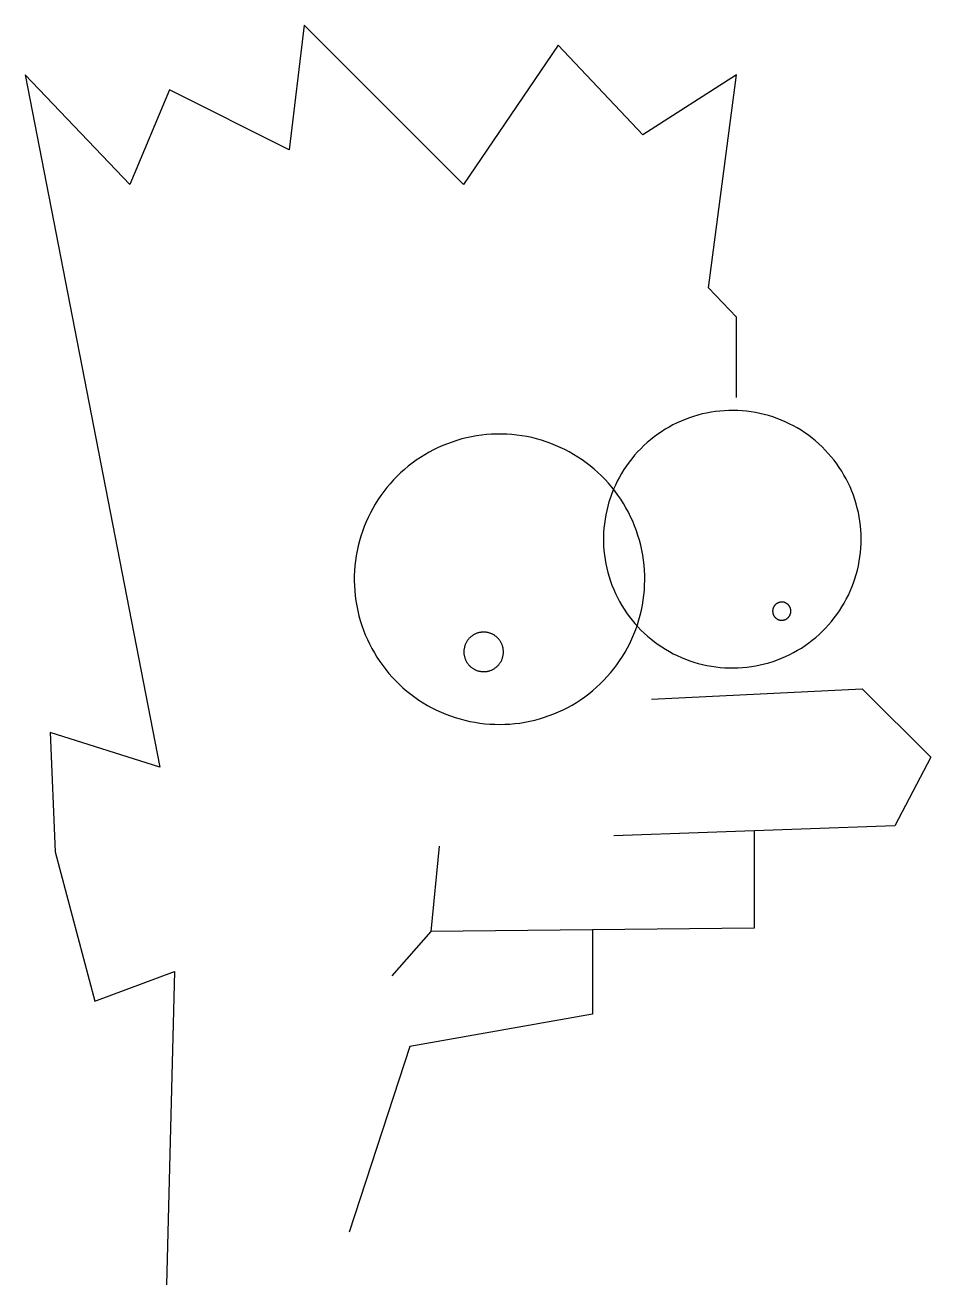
# Model space of a CAD drawing. Header units: millimetres. Extents: x -40 to 65, y -87 to 60.
import ezdxf

# ---------------------------------------------------------------- set-up
doc = ezdxf.new("R2010")
doc.units = ezdxf.units.MM
doc.header["$MEASUREMENT"] = 0
doc.layers.add('Default', color=7, linetype='Continuous')

msp = doc.modelspace()

# ---------------------------------------------------------------- linework, layer by layer
at = {"layer": 'Default'}
for points in [[(42.61, 16.6), (42.61, 25.96), (39.34, 29.38), (42.61, 54.11), (31.73, 47.16), (21.89, 57.58), (10.88, 41.37), (-7.64, 59.9), (-9.38, 45.42), (-23.28, 52.37), (-27.91, 41.37), (-40.07, 54.11), (-24.43, -26.37), (-37.17, -22.32), (-36.59, -36.21), (-31.96, -53.58), (-22.7, -50.11), (-23.63, -86.55)], [(28.31, 5.94), (28.12, 5.46), (27.94, 4.97), (27.78, 4.47), (27.64, 3.97), (27.52, 3.47), (27.41, 2.96), (27.32, 2.45), (27.25, 1.93), (27.2, 1.42), (27.16, 0.9), (27.14, 0.38), (27.15, -0.14), (27.16, -0.66), (27.2, -1.18), (27.26, -1.7), (27.33, -2.21), (27.42, -2.72), (27.53, -3.23), (27.65, -3.74), (27.8, -4.24), (27.96, -4.73), (28.13, -5.22), (28.33, -5.7), (28.54, -6.18), (28.77, -6.64), (29.01, -7.1), (29.27, -7.55), (29.54, -7.99), (29.83, -8.43), (30.14, -8.85), (30.46, -9.26), (30.79, -9.66), (31.14, -10.04), (31.5, -10.42), (31.87, -10.78), (32.25, -11.13), (32.65, -11.46), (33.06, -11.79), (33.48, -12.09), (33.91, -12.39), (34.35, -12.66), (34.8, -12.92), (35.25, -13.17), (35.72, -13.4), (36.19, -13.61), (36.67, -13.81), (37.16, -13.99), (37.66, -14.16), (38.15, -14.3), (38.66, -14.43), (39.17, -14.54), (39.68, -14.64), (40.19, -14.71), (40.71, -14.77), (41.23, -14.81), (41.74, -14.83), (42.26, -14.83), (42.78, -14.82), (43.3, -14.79), (43.82, -14.74), (44.34, -14.67), (44.85, -14.58), (45.36, -14.48), (45.86, -14.36), (46.36, -14.22), (46.86, -14.06), (47.35, -13.89), (47.83, -13.7), (48.31, -13.49), (48.78, -13.27), (49.24, -13.03), (49.69, -12.78), (50.14, -12.51), (50.57, -12.22), (50.99, -11.92), (51.41, -11.6), (51.81, -11.27), (52.2, -10.93), (52.58, -10.57), (52.94, -10.2), (53.3, -9.82), (53.63, -9.43), (53.96, -9.02), (54.27, -8.61), (54.57, -8.18), (54.85, -7.74), (55.11, -7.29), (55.36, -6.84), (55.6, -6.38), (55.82, -5.9), (56.02, -5.42), (56.2, -4.94), (56.37, -4.45), (56.52, -3.95), (56.65, -3.45), (56.77, -2.94), (56.87, -2.43), (56.95, -1.92), (57.01, -1.4), (57.05, -0.88), (57.08, -0.36), (57.09, 0.16), (57.08, 0.68), (57.05, 1.19), (57, 1.71), (56.94, 2.23), (56.86, 2.74), (56.76, 3.25), (56.64, 3.76), (56.51, 4.26), (56.36, 4.76), (56.19, 5.25), (56, 5.73), (55.8, 6.21), (55.58, 6.68), (55.35, 7.15), (55.09, 7.6), (54.83, 8.05), (54.54, 8.48), (54.25, 8.91), (53.94, 9.33), (53.61, 9.73), (53.27, 10.12), (52.92, 10.51), (52.55, 10.87), (52.17, 11.23), (51.78, 11.57), (51.38, 11.9), (50.96, 12.22), (50.54, 12.52), (50.1, 12.8), (49.66, 13.07), (49.21, 13.32), (48.74, 13.56), (48.27, 13.78), (47.8, 13.99), (47.31, 14.18), (46.82, 14.35), (46.33, 14.51), (45.83, 14.64), (45.32, 14.76), (44.81, 14.86), (44.3, 14.95), (43.78, 15.02), (43.26, 15.07), (42.75, 15.1), (42.23, 15.11), (41.71, 15.1), (41.19, 15.08), (40.67, 15.04), (40.15, 14.98), (39.64, 14.9), (39.13, 14.81), (38.62, 14.7), (38.12, 14.57), (37.62, 14.42), (37.13, 14.25), (36.64, 14.07), (36.16, 13.87), (35.69, 13.66), (35.22, 13.43), (34.76, 13.18), (34.31, 12.92), (33.88, 12.64), (33.45, 12.34), (33.03, 12.04), (32.62, 11.71), (32.22, 11.38), (31.84, 11.03), (31.47, 10.66), (31.11, 10.29), (30.76, 9.9), (30.43, 9.5), (30.11, 9.09), (29.81, 8.67), (29.52, 8.24), (29.25, 7.79), (28.99, 7.34), (28.75, 6.88), (28.52, 6.41), (28.31, 5.94)], [(6.37, 9.96), (5.88, 9.65), (5.39, 9.32), (4.92, 8.98), (4.45, 8.62), (4, 8.24), (3.57, 7.85), (3.15, 7.45), (2.74, 7.03), (2.34, 6.59), (1.97, 6.14), (1.6, 5.68), (1.26, 5.21), (0.93, 4.72), (0.62, 4.23), (0.32, 3.72), (0.05, 3.21), (-0.21, 2.68), (-0.45, 2.15), (-0.67, 1.6), (-0.88, 1.05), (-1.06, 0.5), (-1.23, -0.06), (-1.37, -0.63), (-1.49, -1.21), (-1.6, -1.78), (-1.68, -2.36), (-1.75, -2.94), (-1.79, -3.53), (-1.82, -4.11), (-1.82, -4.7), (-1.8, -5.29), (-1.77, -5.87), (-1.71, -6.45), (-1.63, -7.03), (-1.54, -7.61), (-1.42, -8.19), (-1.28, -8.76), (-1.12, -9.32), (-0.95, -9.88), (-0.75, -10.43), (-0.54, -10.98), (-0.3, -11.51), (-0.05, -12.04), (0.22, -12.56), (0.51, -13.07), (0.81, -13.57), (1.14, -14.06), (1.48, -14.54), (1.83, -15), (2.21, -15.46), (2.59, -15.9), (3, -16.32), (3.41, -16.73), (3.84, -17.13), (4.29, -17.51), (4.75, -17.88), (5.22, -18.23), (5.7, -18.56), (6.19, -18.88), (6.69, -19.18), (7.21, -19.46), (7.73, -19.72), (8.26, -19.97), (8.8, -20.19), (9.35, -20.4), (9.91, -20.59), (10.47, -20.76), (11.03, -20.91), (11.61, -21.04), (12.18, -21.15), (12.76, -21.24), (13.34, -21.31), (13.93, -21.36), (14.51, -21.38), (15.1, -21.39), (15.68, -21.38), (16.27, -21.35), (16.85, -21.3), (17.43, -21.23), (18.01, -21.13), (18.59, -21.02), (19.16, -20.89), (19.72, -20.74), (20.28, -20.56), (20.84, -20.37), (21.38, -20.16), (21.92, -19.93), (22.46, -19.69), (22.98, -19.42), (23.49, -19.14), (23.99, -18.83), (24.48, -18.52), (24.96, -18.18), (25.43, -17.83), (25.89, -17.46), (26.33, -17.08), (26.76, -16.68), (27.18, -16.26), (27.58, -15.84), (27.96, -15.4), (28.33, -14.94), (28.69, -14.47), (29.02, -13.99), (29.34, -13.5), (29.65, -13), (29.93, -12.49), (30.2, -11.97), (30.45, -11.44), (30.68, -10.9), (30.89, -10.36), (31.09, -9.8), (31.26, -9.24), (31.42, -8.68), (31.55, -8.11), (31.67, -7.53), (31.76, -6.96), (31.83, -6.37), (31.89, -5.79), (31.92, -5.21), (31.94, -4.62), (31.93, -4.03), (31.9, -3.45), (31.86, -2.86), (31.79, -2.28), (31.7, -1.7), (31.59, -1.13), (31.47, -0.56), (31.32, 0.01), (31.15, 0.57), (30.97, 1.13), (30.76, 1.68), (30.54, 2.22), (30.29, 2.75), (30.03, 3.28), (29.75, 3.79), (29.46, 4.3), (29.14, 4.79), (28.81, 5.27), (28.46, 5.75), (28.1, 6.2), (27.72, 6.65), (27.32, 7.08), (26.91, 7.5), (26.49, 7.91), (26.05, 8.3), (25.6, 8.67), (25.14, 9.03), (24.66, 9.37), (24.17, 9.69), (23.67, 10), (23.17, 10.29), (22.65, 10.56), (22.12, 10.82), (21.58, 11.05), (21.04, 11.27), (20.49, 11.47), (19.93, 11.65), (19.36, 11.81), (18.8, 11.95), (18.22, 12.07), (17.64, 12.17), (17.06, 12.25), (16.48, 12.31), (15.9, 12.35), (15.31, 12.36), (14.73, 12.36), (14.14, 12.34), (13.56, 12.3), (12.97, 12.24), (12.39, 12.16), (11.82, 12.05), (11.24, 11.93), (10.67, 11.79), (10.11, 11.63), (9.55, 11.44), (9, 11.24), (8.46, 11.02), (7.92, 10.79), (7.4, 10.53), (6.88, 10.25), (6.37, 9.96)], [(47.11, -7.48), (47.09, -7.51), (47.06, -7.53), (47.04, -7.56), (47.02, -7.59), (46.99, -7.62), (46.97, -7.65), (46.95, -7.68), (46.94, -7.71), (46.92, -7.74), (46.9, -7.78), (46.89, -7.81), (46.87, -7.85), (46.86, -7.88), (46.85, -7.91), (46.84, -7.95), (46.83, -7.99), (46.82, -8.02), (46.82, -8.06), (46.81, -8.09), (46.81, -8.13), (46.8, -8.17), (46.8, -8.2), (46.8, -8.24), (46.8, -8.28), (46.81, -8.31), (46.81, -8.35), (46.81, -8.39), (46.82, -8.42), (46.83, -8.46), (46.84, -8.49), (46.85, -8.53), (46.86, -8.56), (46.87, -8.6), (46.88, -8.63), (46.9, -8.67), (46.91, -8.7), (46.93, -8.73), (46.95, -8.76), (46.97, -8.8), (46.99, -8.83), (47.01, -8.86), (47.03, -8.89), (47.06, -8.91), (47.08, -8.94), (47.11, -8.97), (47.13, -8.99), (47.16, -9.02), (47.19, -9.04), (47.22, -9.06), (47.24, -9.09), (47.28, -9.11), (47.31, -9.13), (47.34, -9.15), (47.37, -9.16), (47.4, -9.18), (47.44, -9.2), (47.47, -9.21), (47.5, -9.22), (47.54, -9.23), (47.57, -9.24), (47.61, -9.25), (47.65, -9.26), (47.68, -9.27), (47.72, -9.27), (47.75, -9.28), (47.79, -9.28), (47.83, -9.28), (47.86, -9.28), (47.9, -9.28), (47.94, -9.28), (47.97, -9.28), (48.01, -9.27), (48.05, -9.27), (48.08, -9.26), (48.12, -9.25), (48.15, -9.24), (48.19, -9.23), (48.22, -9.22), (48.26, -9.21), (48.29, -9.19), (48.33, -9.18), (48.36, -9.16), (48.39, -9.14), (48.42, -9.12), (48.45, -9.1), (48.48, -9.08), (48.51, -9.06), (48.54, -9.04), (48.57, -9.01), (48.59, -8.99), (48.62, -8.96), (48.65, -8.93), (48.67, -8.91), (48.69, -8.88), (48.71, -8.85), (48.74, -8.82), (48.76, -8.79), (48.77, -8.76), (48.79, -8.72), (48.81, -8.69), (48.82, -8.66), (48.84, -8.62), (48.85, -8.59), (48.86, -8.56), (48.88, -8.52), (48.88, -8.49), (48.89, -8.45), (48.9, -8.41), (48.91, -8.38), (48.91, -8.34), (48.91, -8.3), (48.92, -8.27), (48.92, -8.23), (48.92, -8.19), (48.91, -8.16), (48.91, -8.12), (48.91, -8.08), (48.9, -8.05), (48.9, -8.01), (48.89, -7.98), (48.88, -7.94), (48.87, -7.91), (48.86, -7.87), (48.84, -7.84), (48.83, -7.8), (48.81, -7.77), (48.8, -7.74), (48.78, -7.7), (48.76, -7.67), (48.74, -7.64), (48.72, -7.61), (48.7, -7.58), (48.68, -7.55), (48.65, -7.53), (48.63, -7.5), (48.6, -7.47), (48.57, -7.45), (48.55, -7.42), (48.52, -7.4), (48.49, -7.38), (48.46, -7.36), (48.43, -7.34), (48.4, -7.32), (48.37, -7.3), (48.33, -7.28), (48.3, -7.26), (48.27, -7.25), (48.23, -7.24), (48.2, -7.22), (48.16, -7.21), (48.13, -7.2), (48.09, -7.19), (48.06, -7.19), (48.02, -7.18), (47.98, -7.18), (47.95, -7.17), (47.91, -7.17), (47.87, -7.17), (47.84, -7.17), (47.8, -7.17), (47.76, -7.17), (47.73, -7.18), (47.69, -7.18), (47.65, -7.19), (47.62, -7.2), (47.58, -7.21), (47.55, -7.22), (47.51, -7.23), (47.48, -7.24), (47.44, -7.25), (47.41, -7.27), (47.38, -7.29), (47.35, -7.3), (47.31, -7.32), (47.28, -7.34), (47.25, -7.36), (47.22, -7.38), (47.19, -7.4), (47.17, -7.43), (47.14, -7.45), (47.11, -7.48)], [(11.72, -11.22), (11.66, -11.27), (11.6, -11.33), (11.55, -11.38), (11.49, -11.44), (11.44, -11.5), (11.39, -11.56), (11.35, -11.63), (11.3, -11.69), (11.26, -11.76), (11.22, -11.83), (11.18, -11.9), (11.14, -11.97), (11.11, -12.04), (11.08, -12.12), (11.05, -12.19), (11.03, -12.27), (11, -12.34), (10.98, -12.42), (10.97, -12.5), (10.95, -12.58), (10.94, -12.66), (10.93, -12.74), (10.92, -12.82), (10.92, -12.9), (10.92, -12.97), (10.92, -13.05), (10.93, -13.13), (10.93, -13.21), (10.94, -13.29), (10.96, -13.37), (10.97, -13.45), (10.99, -13.53), (11.01, -13.6), (11.03, -13.68), (11.06, -13.76), (11.09, -13.83), (11.12, -13.9), (11.15, -13.98), (11.19, -14.05), (11.23, -14.12), (11.27, -14.18), (11.31, -14.25), (11.36, -14.32), (11.41, -14.38), (11.46, -14.44), (11.51, -14.5), (11.57, -14.56), (11.62, -14.62), (11.68, -14.67), (11.74, -14.72), (11.8, -14.77), (11.87, -14.82), (11.93, -14.87), (12, -14.91), (12.07, -14.95), (12.14, -14.99), (12.21, -15.03), (12.28, -15.06), (12.35, -15.09), (12.43, -15.12), (12.5, -15.15), (12.58, -15.17), (12.66, -15.19), (12.73, -15.21), (12.81, -15.22), (12.89, -15.24), (12.97, -15.25), (13.05, -15.25), (13.13, -15.26), (13.21, -15.26), (13.29, -15.26), (13.37, -15.25), (13.45, -15.25), (13.53, -15.24), (13.61, -15.23), (13.68, -15.21), (13.76, -15.19), (13.84, -15.17), (13.92, -15.15), (13.99, -15.12), (14.07, -15.1), (14.14, -15.07), (14.21, -15.03), (14.28, -15), (14.35, -14.96), (14.42, -14.92), (14.49, -14.87), (14.56, -14.83), (14.62, -14.78), (14.68, -14.73), (14.74, -14.68), (14.8, -14.63), (14.86, -14.57), (14.91, -14.51), (14.97, -14.45), (15.02, -14.39), (15.06, -14.33), (15.11, -14.26), (15.15, -14.2), (15.2, -14.13), (15.24, -14.06), (15.27, -13.99), (15.31, -13.92), (15.34, -13.84), (15.37, -13.77), (15.39, -13.69), (15.42, -13.62), (15.44, -13.54), (15.46, -13.46), (15.48, -13.38), (15.49, -13.31), (15.5, -13.23), (15.51, -13.15), (15.51, -13.07), (15.51, -12.99), (15.51, -12.91), (15.51, -12.83), (15.5, -12.75), (15.5, -12.67), (15.48, -12.59), (15.47, -12.51), (15.45, -12.43), (15.43, -12.36), (15.41, -12.28), (15.39, -12.21), (15.36, -12.13), (15.33, -12.06), (15.3, -11.98), (15.26, -11.91), (15.22, -11.84), (15.18, -11.77), (15.14, -11.71), (15.1, -11.64), (15.05, -11.58), (15, -11.51), (14.95, -11.45), (14.89, -11.39), (14.84, -11.33), (14.78, -11.28), (14.72, -11.23), (14.66, -11.17), (14.6, -11.13), (14.53, -11.08), (14.47, -11.03), (14.4, -10.99), (14.33, -10.95), (14.26, -10.91), (14.19, -10.88), (14.12, -10.85), (14.04, -10.82), (13.97, -10.79), (13.89, -10.77), (13.81, -10.74), (13.74, -10.72), (13.66, -10.71), (13.58, -10.69), (13.5, -10.68), (13.42, -10.67), (13.34, -10.67), (13.26, -10.66), (13.18, -10.66), (13.1, -10.67), (13.02, -10.67), (12.94, -10.68), (12.87, -10.69), (12.79, -10.7), (12.71, -10.72), (12.63, -10.74), (12.55, -10.76), (12.48, -10.79), (12.4, -10.81), (12.33, -10.84), (12.26, -10.87), (12.18, -10.91), (12.11, -10.95), (12.04, -10.99), (11.98, -11.03), (11.91, -11.07), (11.85, -11.12), (11.78, -11.17), (11.72, -11.22)], [(32.74, -18.46), (57.2, -17.25), (65.18, -25.22), (61, -33.2), (28.33, -34.34)], [(44.67, -33.77), (44.67, -45.08), (7.07, -45.46)], [(8.06, -35.54), (7.07, -45.46), (2.53, -50.62)], [(25.87, -45.27), (25.87, -55.08), (4.64, -58.83), (-2.4, -80.41)]]:
    msp.add_lwpolyline(points, dxfattribs=at)

doc.saveas('drawing.dxf')
